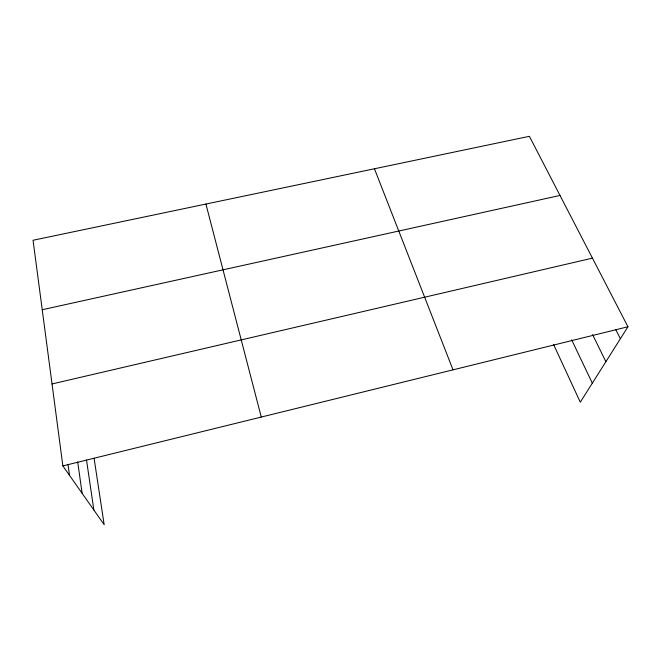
<?xml version="1.0" encoding="UTF-8"?>
<svg xmlns="http://www.w3.org/2000/svg" width="661" height="661" viewBox="0 0 661 661"><rect width="100%" height="100%" fill="white"/><g stroke="black" fill="none" stroke-linecap="round" stroke-linejoin="round"><path stroke-width="0.99" d="M94.077 458.18L104.165 524.685L62.861 465.914L33.05 240.257L529.395 136.315L627.95 326.765L580.292 402.202L553.497 344.323M62.861 465.914L627.95 326.765M52.037 383.95L592.438 258.137M42.23 309.728L559.999 195.449M615.779 329.624L620.398 338.721M592.562 334.557L605.897 361.683M571.682 339.837L592.314 383.173M374.44 168.762L453.025 369.846M205.926 204.051L261.269 417.058M86.508 459.99L93.862 510.028M77.692 461.915L82.129 493.329M67.992 464.295L69.488 475.342"/></g></svg>
